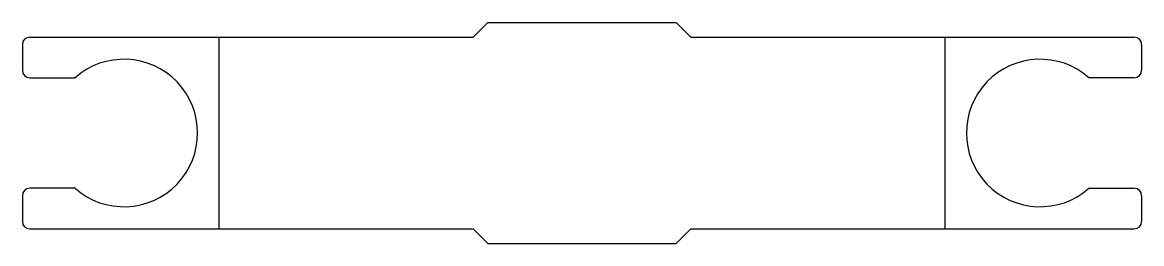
# Model space of a CAD drawing. Extents: x -50.3 to 10.3, y -6 to 6.
import ezdxf

# ---------------------------------------------------------------- set-up
doc = ezdxf.new("R2010")
doc.units = 0
doc.linetypes.add('CENTERX2', pattern=[20.32, 12.7, -2.54, 2.54, -2.54])
doc.layers.get('0').update_dxf_attribs({"linetype": 'CONTINUOUS'})

msp = doc.modelspace()

# ---------------------------------------------------------------- linework, layer by layer
at = {"color": 7, "linetype": 'CONTINUOUS'}
for p, q in [((-25.1, 6), (-25.9, 5.2)), ((-25.1, 6), (-14.9, 6)), ((-14.1, 5.2), (-14.9, 6)), ((-49.942, 5.2), (-25.9, 5.2)), ((-14.1, 5.2), (9.942, 5.2)), ((-50.342, 4.8), (-50.342, 3.4)), ((10.342, 4.8), (10.342, 3.4)), ((-49.942, 3), (-47.488, 3)), ((9.942, 3), (7.488, 3)), ((-47.488, -3), (-49.942, -3)), ((7.488, -3), (9.942, -3)), ((-50.342, -3.4), (-50.342, -4.8)), ((10.342, -3.4), (10.342, -4.8)), ((-49.942, -5.2), (-25.9, -5.2)), ((-25.9, -5.2), (-25.1, -6)), ((-14.9, -6), (-14.1, -5.2)), ((-14.1, -5.2), (9.942, -5.2)), ((-25.1, -6), (-14.9, -6))]:
    msp.add_line(p, q, dxfattribs=at)
at = {"color": 7, "linetype": 'CENTERX2'}
for p, q in [((-39.671, -5.2), (-39.671, 5.2)), ((-0.329, 5.2), (-0.329, -5.2))]:
    msp.add_line(p, q, dxfattribs=at)
at = {"color": 7, "linetype": 'CONTINUOUS'}
for centre, radius, start, end in [((-49.942, 4.8), 0.4, 90, 180), ((9.942, 4.8), 0.4, 0, 90), ((-44.842, 0), 4, 228.59038, 131.40962), ((4.842, 0), 4, 48.59038, 311.40962), ((-49.942, 3.4), 0.4, 180, 270), ((9.942, 3.4), 0.4, 270, 0), ((-49.942, -3.4), 0.4, 90, 180), ((9.942, -3.4), 0.4, 0, 90), ((-49.942, -4.8), 0.4, 180, 270), ((9.942, -4.8), 0.4, 270, 0)]:
    msp.add_arc(centre, radius, start, end, dxfattribs=at)

doc.saveas('drawing.dxf')
